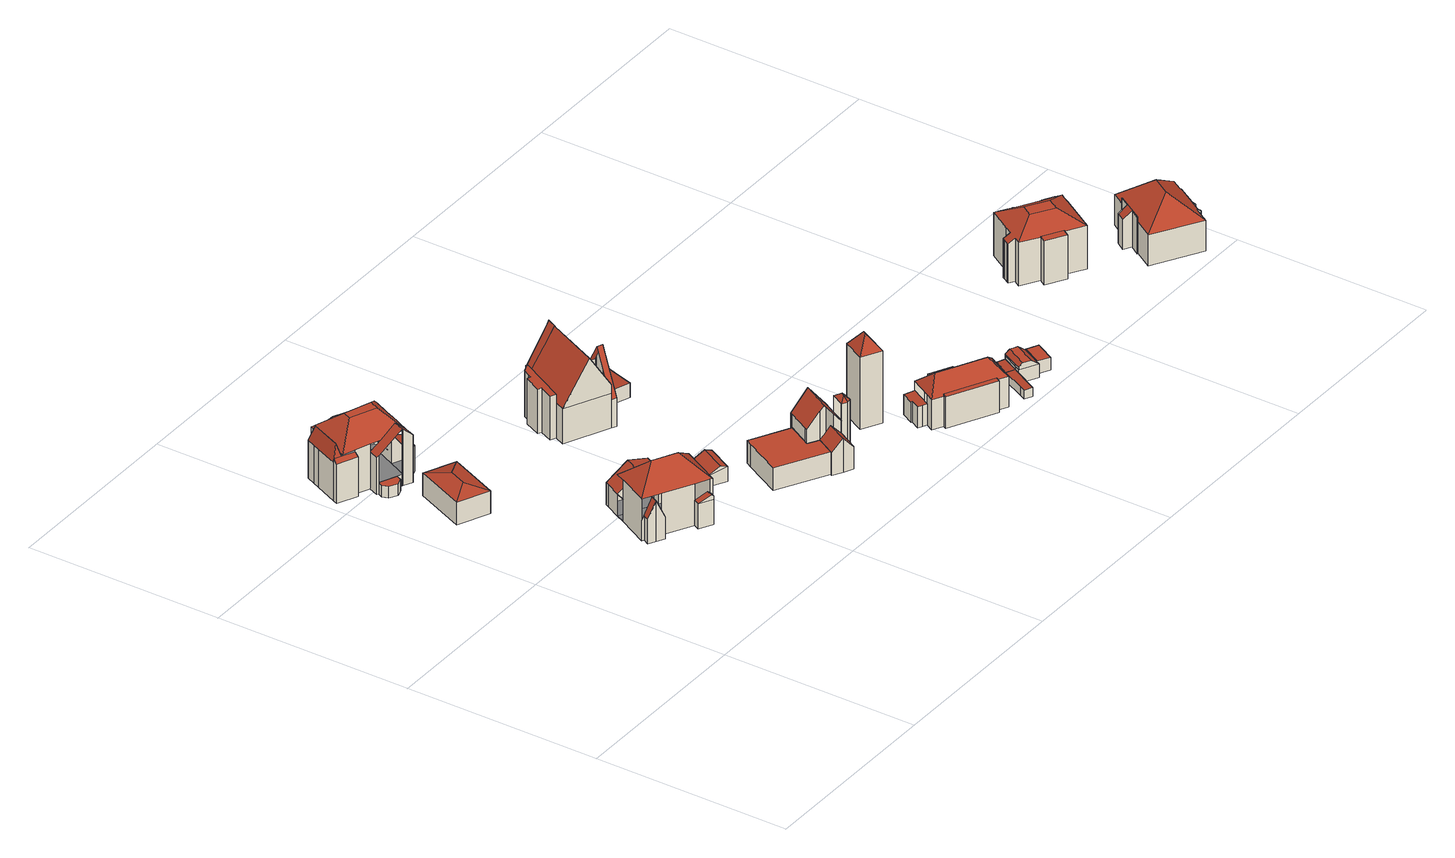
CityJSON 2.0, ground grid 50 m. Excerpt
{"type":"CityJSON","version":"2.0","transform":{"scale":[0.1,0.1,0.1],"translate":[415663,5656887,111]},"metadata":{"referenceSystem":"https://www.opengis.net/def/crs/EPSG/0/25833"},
"CityObjects":{
"building1":{"type":"Building","attributes":{"Dachtyp_tdc":"tdcHipRoof","Gemeindeschluessel":14612000,"Dachneigung":16.59,"QualitaetDacherkennung":90,"Geometrietyp2DReferenz":"3000","measuredHeight":7.23,"function":"31001_9998","roofType":"3200"},"geometry":[{"type":"Solid","lod":"2","boundaries":[[[[0,1,2,3]],[[1,4,5,2]],[[4,6,7,5]],[[6,0,3,7]],[[4,1,8]],[[0,6,9]],[[1,0,9,8]],[[6,4,8,9]],[[3,2,5,7]]]],"semantics":{"surfaces":[{"type":"WallSurface"},{"type":"RoofSurface"},{"type":"GroundSurface"}],"values":[[0,0,0,0,1,1,1,1,2]]}}]},
"building2":{"type":"Building","attributes":{"Gemeindeschluessel":14612000,"Geometrietyp2DReferenz":"3000","function":"31001_9998","roofType":"9999"},"children":["building2-1","building2-2","building2-3","building2-4","building2-5","building2-6","building2-7","building2-8"]},
"building2-1":{"type":"BuildingPart","attributes":{"Dachtyp_tdc":"tdcPolyFlatRoof","Dachneigung":29.53,"QualitaetDacherkennung":26,"Geometrietyp2DReferenz":"3000","measuredHeight":10.97,"roofType":"2100"},"parents":["building2"],"geometry":[{"type":"MultiSurface","lod":"2","boundaries":[[[10,11,12,13]],[[11,14,15,12]],[[14,16,17,18,15]],[[16,14,11,10,19]],[[13,12,15,18,20]]],"semantics":{"surfaces":[{"type":"WallSurface"},{"type":"RoofSurface"},{"type":"GroundSurface"}],"values":[0,0,0,1,2]}}]},
"building2-2":{"type":"BuildingPart","attributes":{"Dachtyp_tdc":"tdcFreeFormRoof","Dachneigung":73.78,"QualitaetDacherkennung":23,"Geometrietyp2DReferenz":"3000","measuredHeight":13.94,"roofType":"5000"},"parents":["building2"],"geometry":[{"type":"MultiSurface","lod":"2","boundaries":[[[21,22,23,17,24,25]],[[17,26,24]],[[26,27,25,24]],[[28,29,30,31,20,18]],[[17,23,28,18]],[[23,22,29,28]],[[22,21,30,29]],[[21,27,31,30]],[[27,21,25]]],"semantics":{"surfaces":[{"type":"RoofSurface"},{"type":"GroundSurface"},{"type":"WallSurface"}],"values":[0,0,0,1,2,2,2,2,0]}}]},
"building2-3":{"type":"BuildingPart","attributes":{"Dachtyp_tdc":"tdcPolyFlatRoof","Dachneigung":0,"QualitaetDacherkennung":57,"Geometrietyp2DReferenz":"3000","measuredHeight":4.11,"roofType":"1000"},"parents":["building2"],"geometry":[{"type":"MultiSurface","lod":"2","boundaries":[[[32,33,34,35]],[[33,36,37,34]],[[38,32,35,39]],[[38,36,33,32]],[[35,34,37,39]]],"semantics":{"surfaces":[{"type":"WallSurface"},{"type":"RoofSurface"},{"type":"GroundSurface"}],"values":[0,0,0,1,2]}}]},
"building2-4":{"type":"BuildingPart","attributes":{"Dachtyp_tdc":"tdcFreeFormRoof","Dachneigung":51.98,"QualitaetDacherkennung":13,"Geometrietyp2DReferenz":"3000","measuredHeight":11.12,"roofType":"5000"},"parents":["building2"],"geometry":[{"type":"MultiSurface","lod":"2","boundaries":[[[40,41,42,43]],[[41,44,38,39,42]],[[45,46,47,37,36]],[[46,48,49,47]],[[48,50,51,49]],[[50,52,53,51]],[[52,54,55,53]],[[54,56,57,55]],[[56,58,59,57]],[[58,60,61,59]],[[56,54,52,50,48,46,62]],[[46,45,44,41,63,62]],[[41,40,63]],[[40,64,65,60,58,56,62,63]],[[66,67,43,42,39,37,47,49,51,53,55,57,59,61]]],"semantics":{"surfaces":[{"type":"WallSurface"},{"type":"RoofSurface"},{"type":"GroundSurface"}],"values":[0,0,0,0,0,0,0,0,0,0,1,1,1,1,2]}}]},
"building2-5":{"type":"BuildingPart","attributes":{"Dachtyp_tdc":"tdcPolyFlatRoof","Dachneigung":18.07,"QualitaetDacherkennung":54,"Geometrietyp2DReferenz":"3000","measuredHeight":7.58,"roofType":"2100"},"parents":["building2"],"geometry":[{"type":"MultiSurface","lod":"2","boundaries":[[[68,69,70,71]],[[69,72,73,70]],[[74,75,76,77]],[[75,78,79,76]],[[78,80,81,79]],[[80,68,71,81]],[[80,78,75,74,82,72,69,68]],[[71,70,73,83,77,76,79,81]]],"semantics":{"surfaces":[{"type":"WallSurface"},{"type":"RoofSurface"},{"type":"GroundSurface"}],"values":[0,0,0,0,0,0,1,2]}}]},
"building2-6":{"type":"BuildingPart","attributes":{"Dachtyp_tdc":"tdcGableRoof","Dachneigung":39.46,"QualitaetDacherkennung":44,"Geometrietyp2DReferenz":"3000","measuredHeight":14.95,"roofType":"3100"},"parents":["building2"],"geometry":[{"type":"MultiSurface","lod":"2","boundaries":[[[84,85,86,73]],[[85,87,88,86]],[[87,89,90,91,88]],[[92,93,94]],[[92,95,96,93]],[[95,97,98,96]],[[84,73,72]],[[99,100,97,95,92,89]],[[89,87,85,84,101,99]],[[86,88,91,93,96,98,102,83,73]]],"semantics":{"surfaces":[{"type":"WallSurface"},{"type":"RoofSurface"},{"type":"GroundSurface"}],"values":[0,0,0,0,0,0,0,1,1,2]}}]},
"building2-7":{"type":"BuildingPart","attributes":{"Dachtyp_tdc":"tdcCutTentRoof","Dachneigung":38.43,"QualitaetDacherkennung":45,"Geometrietyp2DReferenz":"3000","measuredHeight":16.35,"roofType":"9999"},"parents":["building2"],"geometry":[{"type":"MultiSurface","lod":"2","boundaries":[[[103,104,105,31,27]],[[104,106,40,43,105]],[[107,108,76,61,60]],[[108,109,74,77,76]],[[110,111,10,13,98,97]],[[104,103,112,113,114]],[[115,106,104,114,116]],[[101,109,108,107,117,115,116,118]],[[112,111,110,100,119,101,118,113]],[[118,116,114,113]],[[20,31,105,43,67,66,61,76,77,83,102,98,13]]],"semantics":{"surfaces":[{"type":"WallSurface"},{"type":"RoofSurface"},{"type":"GroundSurface"}],"values":[0,0,0,0,0,1,1,1,1,1,2]}}]},
"building2-8":{"type":"BuildingPart","attributes":{"Dachtyp_tdc":"tdcPolyFlatRoof","Dachneigung":0,"QualitaetDacherkennung":0,"Geometrietyp2DReferenz":"3000","measuredHeight":3,"roofType":"9999"},"parents":["building2"],"geometry":[{"type":"MultiSurface","lod":"2","boundaries":[[[94,120,121,122,123,124,125,90]],[[125,124,126,88]],[[124,123,127,126]],[[123,122,128,127]],[[122,121,129,128]],[[121,120,130,129]],[[120,94,93,130]],[[88,126,127,128,129,130,93,91]],[[88,91,90,125]],[[91,93,94,90]]],"semantics":{"surfaces":[{"type":"RoofSurface"},{"type":"WallSurface"},{"type":"GroundSurface"},{"type":"ClosureSurface","isClosure":"1","QuelleClosure":"LoD1Solid"}],"values":[0,1,1,1,1,1,1,2,3,3]}}]},
"building3":{"type":"Building","attributes":{"Gemeindeschluessel":14612000,"Geometrietyp2DReferenz":"3000","function":"31001_9998","roofType":"9999"},"children":["building3-1","building3-2","building3-3","building3-4"]},
"building3-1":{"type":"BuildingPart","attributes":{"Dachtyp_tdc":"tdcGableRoof","Dachneigung":37.85,"QualitaetDacherkennung":12,"Geometrietyp2DReferenz":"3000","measuredHeight":9.94,"roofType":"3100"},"parents":["building3"],"geometry":[{"type":"MultiSurface","lod":"2","boundaries":[[[131,132,133,134]],[[132,135,136,133]],[[135,137,138,136]],[[137,139,140,138]],[[139,141,142,140]],[[141,143,144,142]],[[137,135,132,131,145,131,146]],[[146,143,141,139,137]],[[144,147,134,148,134,133,136,138,140,142]]],"semantics":{"surfaces":[{"type":"WallSurface"},{"type":"RoofSurface"},{"type":"GroundSurface"}],"values":[0,0,0,0,0,0,1,1,2]}}]},
"building3-2":{"type":"BuildingPart","attributes":{"Dachtyp_tdc":"tdcGableRoof","Dachneigung":23.21,"QualitaetDacherkennung":13,"Geometrietyp2DReferenz":"3000","measuredHeight":7.87,"roofType":"3100"},"parents":["building3"],"geometry":[{"type":"MultiSurface","lod":"2","boundaries":[[[149,150,151,152]],[[150,153,154,151]],[[153,155,156,154]],[[153,157,158,155]],[[159,158,157,160]],[[149,159,160,150]],[[150,160,157,153]],[[156,152,151,154]]],"semantics":{"surfaces":[{"type":"WallSurface"},{"type":"RoofSurface"},{"type":"GroundSurface"}],"values":[0,0,0,1,1,0,0,2]}}]},
"building3-3":{"type":"BuildingPart","attributes":{"Dachtyp_tdc":"tdcHipRoof","Dachneigung":41.45,"QualitaetDacherkennung":70,"Geometrietyp2DReferenz":"3000","measuredHeight":15.95,"roofType":"3200"},"parents":["building3"],"geometry":[{"type":"MultiSurface","lod":"2","boundaries":[[[161,156,155]],[[161,162,163,156]],[[162,164,163]],[[165,166,148,167,168]],[[166,145,148]],[[169,144,143]],[[169,170,171,144]],[[170,172,173,171]],[[172,174,175,173]],[[174,176,152,175]],[[176,159,149,152]],[[174,172,177]],[[178,166,165,179]],[[172,170,169,178,179,177]],[[165,162,161,176,174,177,179]],[[156,163,180,167,148,134,147,144,171,173,175,152]]],"semantics":{"surfaces":[{"type":"WallSurface"},{"type":"RoofSurface"},{"type":"GroundSurface"}],"values":[0,0,0,0,0,0,0,0,0,0,0,1,1,1,1,2]}}]},
"building3-4":{"type":"BuildingPart","attributes":{"Dachtyp_tdc":"tdcGableRoof","Dachneigung":64.98,"QualitaetDacherkennung":10,"Geometrietyp2DReferenz":"3000","measuredHeight":10.61,"roofType":"3100"},"parents":["building3"],"geometry":[{"type":"MultiSurface","lod":"2","boundaries":[[[181,182,164,183]],[[183,168,184,185,181]],[[167,180,163,186,187,188,189]],[[164,182,186,163]],[[182,181,187,186]],[[181,185,188,187]],[[185,184,189,188]],[[184,168,167,189]]],"semantics":{"surfaces":[{"type":"RoofSurface"},{"type":"GroundSurface"},{"type":"WallSurface"}],"values":[0,0,1,2,2,2,2,2]}}]},
"building4":{"type":"Building","attributes":{"Dachtyp_tdc":"tdcPolyFlatRoof","Gemeindeschluessel":14612000,"Dachneigung":0,"QualitaetDacherkennung":54,"Geometrietyp2DReferenz":"3000","measuredHeight":2.5,"function":"31001_9998","roofType":"1000"},"geometry":[{"type":"Solid","lod":"2","boundaries":[[[[190,191,192,193]],[[191,194,195,192]],[[194,196,197,195]],[[196,198,199,197]],[[198,200,201,199]],[[200,202,203,201]],[[202,204,205,203]],[[204,190,193,205]],[[204,202,200,198,196,194,191,190]],[[193,192,195,197,199,201,203,205]]]],"semantics":{"surfaces":[{"type":"WallSurface"},{"type":"RoofSurface"},{"type":"GroundSurface"}],"values":[[0,0,0,0,0,0,0,0,1,2]]}}]},
"building5":{"type":"Building","attributes":{"Dachtyp_tdc":"tdcGableRoof","Gemeindeschluessel":14612000,"Dachneigung":29.54,"QualitaetDacherkennung":59,"Geometrietyp2DReferenz":"3000","measuredHeight":4.58,"function":"31001_9998","roofType":"3100"},"geometry":[{"type":"Solid","lod":"2","boundaries":[[[[206,207,208,209]],[[207,210,211,208]],[[210,212,213,211]],[[212,206,209,213]],[[210,207,214]],[[206,212,215]],[[207,206,215,214]],[[212,210,214,215]],[[209,208,211,213]]]],"semantics":{"surfaces":[{"type":"WallSurface"},{"type":"RoofSurface"},{"type":"GroundSurface"}],"values":[[0,0,0,0,0,0,1,1,2]]}}]},
"building6":{"type":"Building","attributes":{"Dachtyp_tdc":"tdcPolyFlatRoof","Gemeindeschluessel":14612000,"Dachneigung":0,"QualitaetDacherkennung":66,"Geometrietyp2DReferenz":"3000","measuredHeight":5.94,"function":"31001_9998","roofType":"1000"},"geometry":[{"type":"Solid","lod":"2","boundaries":[[[[216,217,218,219]],[[217,220,221,218]],[[220,222,223,221]],[[222,224,225,223]],[[224,226,227,225]],[[226,228,229,227]],[[228,230,231,229]],[[230,216,219,231]],[[230,228,226,224,222,220,217,216]],[[219,218,221,223,225,227,229,231]]]],"semantics":{"surfaces":[{"type":"WallSurface"},{"type":"RoofSurface"},{"type":"GroundSurface"}],"values":[[0,0,0,0,0,0,0,0,1,2]]}}]},
"building7":{"type":"Building","attributes":{"Gemeindeschluessel":14612000,"Geometrietyp2DReferenz":"3000","function":"31001_9998","roofType":"9999"},"children":["building7-1","building7-2","building7-3","building7-4"]},
"building7-1":{"type":"BuildingPart","attributes":{"Dachtyp_tdc":"tdcPolyFlatRoof","Dachneigung":3.62,"QualitaetDacherkennung":33,"Geometrietyp2DReferenz":"3000","measuredHeight":12.14,"roofType":"2100"},"parents":["building7"],"geometry":[{"type":"MultiSurface","lod":"2","boundaries":[[[232,233,234,235,236]],[[237,238,239,240,241]],[[237,233,232,242,243,244,245,246,247,248,238]],[[239,249,250,251,252,253,254,255,236,235,240]],[[238,248,249,239]],[[248,247,250,249]],[[247,246,251,250]],[[246,245,252,251]],[[245,244,253,252]],[[244,243,254,253]],[[243,242,255,254]],[[242,232,236,255]]],"semantics":{"surfaces":[{"type":"WallSurface"},{"type":"RoofSurface"},{"type":"GroundSurface"}],"values":[0,0,1,2,0,0,0,0,0,0,0,0]}}]},
"building7-2":{"type":"BuildingPart","attributes":{"Dachtyp_tdc":"tdcGableRoof","Dachneigung":57.7,"QualitaetDacherkennung":47,"Geometrietyp2DReferenz":"3000","measuredHeight":19.97,"roofType":"3100"},"parents":["building7"],"geometry":[{"type":"MultiSurface","lod":"2","boundaries":[[[256,257,258,259,260]],[[257,241,240,258]],[[234,261,262,235]],[[263,264,265,266]],[[267,268,269,270,271,272,273,274]],[[234,241,257,274,273,275,276,277]],[[234,277,278,261]],[[263,279,271,270,264]],[[256,267,274,257]],[[265,280,259,258,240,235,262,281,266]]],"semantics":{"surfaces":[{"type":"WallSurface"},{"type":"RoofSurface"},{"type":"GroundSurface"}],"values":[0,0,0,0,1,1,0,0,0,2]}}]},
"building7-3":{"type":"BuildingPart","attributes":{"Dachtyp_tdc":"tdcGableRoof","Dachneigung":60.03,"QualitaetDacherkennung":64,"Geometrietyp2DReferenz":"3000","measuredHeight":20.23,"roofType":"3100"},"parents":["building7"],"geometry":[{"type":"MultiSurface","lod":"2","boundaries":[[[282,283,284,285]],[[283,286,287,284]],[[286,288,289,287]],[[288,279,263,266,289]],[[278,290,291,262,261]],[[290,282,285,291]],[[292,272,279,288,286]],[[286,283,282,290,278,276,292]],[[285,284,287,289,266,281,262,291]]],"semantics":{"surfaces":[{"type":"WallSurface"},{"type":"RoofSurface"},{"type":"GroundSurface"}],"values":[0,0,0,0,0,0,1,1,2]}}]},
"building7-4":{"type":"BuildingPart","attributes":{"Dachtyp_tdc":"tdcGableRoof","Dachneigung":60.18,"QualitaetDacherkennung":56,"Geometrietyp2DReferenz":"3000","measuredHeight":18,"roofType":"3100"},"parents":["building7"],"geometry":[{"type":"MultiSurface","lod":"2","boundaries":[[[293,294,295,265,264,270]],[[294,296,297,295]],[[296,298,299,297]],[[298,300,301,299]],[[300,260,259,301]],[[298,296,294,293,302]],[[302,268,303,260,300,298]],[[280,265,295,297,299,301,259]]],"semantics":{"surfaces":[{"type":"WallSurface"},{"type":"RoofSurface"},{"type":"GroundSurface"}],"values":[0,0,0,0,0,1,1,2]}}]},
"building8":{"type":"Building","attributes":{"Gemeindeschluessel":14612000,"Geometrietyp2DReferenz":"3000","function":"31001_9998","roofType":"9999"},"children":["building8-1","building8-2","building8-3"]},
"building8-1":{"type":"BuildingPart","attributes":{"Dachtyp_tdc":"tdcFreeFormRoof","Dachneigung":45.52,"QualitaetDacherkennung":41,"Geometrietyp2DReferenz":"3000","measuredHeight":14.91,"roofType":"5000"},"parents":["building8"],"geometry":[{"type":"MultiSurface","lod":"2","boundaries":[[[304,305,306,307]],[[305,308,309,306]],[[308,310,311,309]],[[310,312,313,314,311]],[[315,304,307,316,317]],[[318,310,319]],[[320,319,310,308]],[[321,320,308,305]],[[322,321,305,304]],[[322,304,315]],[[315,312,318,319,320,321,322]],[[310,318,312]],[[307,306,309,311,314,316]]],"semantics":{"surfaces":[{"type":"WallSurface"},{"type":"RoofSurface"},{"type":"GroundSurface"}],"values":[0,0,0,0,0,1,1,1,1,1,1,0,2]}}]},
"building8-2":{"type":"BuildingPart","attributes":{"Dachtyp_tdc":"tdcGableRoof","Dachneigung":47.42,"QualitaetDacherkennung":71,"Geometrietyp2DReferenz":"3000","measuredHeight":8.93,"roofType":"3100"},"parents":["building8"],"geometry":[{"type":"MultiSurface","lod":"2","boundaries":[[[323,324,325,326]],[[324,230,231,325]],[[230,228,229,231]],[[327,328,329,330]],[[328,323,326,329]],[[331,332,228,230,324,323]],[[323,328,327,331]],[[326,325,231,229,333,334,330,329]]],"semantics":{"surfaces":[{"type":"WallSurface"},{"type":"RoofSurface"},{"type":"GroundSurface"}],"values":[0,0,0,0,0,1,1,2]}}]},
"building8-3":{"type":"BuildingPart","attributes":{"Dachtyp_tdc":"tdcGableRoof","Dachneigung":50.79,"QualitaetDacherkennung":34,"Geometrietyp2DReferenz":"3000","measuredHeight":14.73,"roofType":"3100"},"parents":["building8"],"geometry":[{"type":"MultiSurface","lod":"2","boundaries":[[[313,335,327,330,314]],[[336,229,228]],[[336,337,227,229]],[[337,338,225,227]],[[338,339,223,225]],[[339,340,341,223]],[[340,342,343,341]],[[342,344,345,343]],[[344,317,316,345]],[[342,340,339,338,337,336,346]],[[346,335,313,317,344,342]],[[314,330,334,333,229,227,225,223,341,343,345,316]]],"semantics":{"surfaces":[{"type":"WallSurface"},{"type":"RoofSurface"},{"type":"GroundSurface"}],"values":[0,0,0,0,0,0,0,0,0,1,1,2]}}]},
"building9":{"type":"Building","attributes":{"Dachtyp_tdc":"tdcFreeFormRoof","Gemeindeschluessel":14612000,"Dachneigung":70.36,"QualitaetDacherkennung":13,"Geometrietyp2DReferenz":"3000","measuredHeight":11.07,"function":"31001_9998","roofType":"5000"},"geometry":[{"type":"Solid","lod":"2","boundaries":[[[[347,348,349,350]],[[348,351,352,349]],[[351,353,354,352]],[[353,355,356,354]],[[355,357,358,356]],[[357,359,360,358]],[[359,361,362,360]],[[361,363,364,362]],[[363,347,350,364]],[[365,366,355,367,368]],[[365,368,369,370,371,372]],[[366,373,374,357,355]],[[357,374,359]],[[359,374,373,361]],[[361,373,366,365,372,363]],[[363,372,371,347]],[[347,371,370,348]],[[348,370,369,351]],[[351,369,368,367,353]],[[353,367,355]],[[350,349,352,354,356,358,360,362,364]]]],"semantics":{"surfaces":[{"type":"WallSurface"},{"type":"RoofSurface"},{"type":"GroundSurface"}],"values":[[0,0,0,0,0,0,0,0,0,1,1,1,0,0,0,0,0,0,0,0,2]]}}]},
"building10":{"type":"Building","attributes":{"Dachtyp_tdc":"tdcPolyFlatRoof","Gemeindeschluessel":14612000,"Dachneigung":4.77,"QualitaetDacherkennung":59,"Geometrietyp2DReferenz":"3000","measuredHeight":3.67,"function":"31001_9998","roofType":"2100"},"geometry":[{"type":"Solid","lod":"2","boundaries":[[[[375,376,377,378]],[[376,379,380,377]],[[379,381,382,380]],[[381,383,384,382]],[[383,375,378,384]],[[383,381,379,376,375]],[[378,377,380,382,384]]]],"semantics":{"surfaces":[{"type":"WallSurface"},{"type":"RoofSurface"},{"type":"GroundSurface"}],"values":[[0,0,0,0,0,1,2]]}}]},
"building11":{"type":"Building","attributes":{"Dachtyp_tdc":"tdcFreeFormRoof","Gemeindeschluessel":14612000,"Dachneigung":55.05,"QualitaetDacherkennung":4,"Geometrietyp2DReferenz":"3000","measuredHeight":22.7,"function":"31001_9998","roofType":"5000"},"geometry":[{"type":"Solid","lod":"2","boundaries":[[[[385,386,387,388]],[[386,389,390,387]],[[391,386,385]],[[392,391,385,393]],[[392,393,389]],[[391,392,389,386]],[[390,394,388,387]],[[389,393,394,390]],[[393,385,388,394]]]],"semantics":{"surfaces":[{"type":"WallSurface"},{"type":"RoofSurface"},{"type":"GroundSurface"}],"values":[[0,0,1,1,1,1,2,0,0]]}}]},
"building12":{"type":"Building","attributes":{"Gemeindeschluessel":14612000,"Geometrietyp2DReferenz":"3000","function":"31001_9998","roofType":"9999"},"children":["building12-1","building12-2","building12-3","building12-4"]},
"building12-1":{"type":"BuildingPart","attributes":{"Dachtyp_tdc":"tdcPolyFlatRoof","Dachneigung":22.97,"QualitaetDacherkennung":23,"Geometrietyp2DReferenz":"3000","measuredHeight":8.46,"roofType":"2100"},"parents":["building12"],"geometry":[{"type":"MultiSurface","lod":"2","boundaries":[[[395,396,397,398,399]],[[396,400,401,397]],[[400,402,403,404,401]],[[402,400,396,395]],[[398,397,401,404]]],"semantics":{"surfaces":[{"type":"WallSurface"},{"type":"RoofSurface"},{"type":"GroundSurface"}],"values":[0,0,0,1,2]}}]},
"building12-2":{"type":"BuildingPart","attributes":{"Dachtyp_tdc":"tdcPolyFlatRoof","Dachneigung":6.49,"QualitaetDacherkennung":67,"Geometrietyp2DReferenz":"3000","measuredHeight":5.64,"roofType":"2100"},"parents":["building12"],"geometry":[{"type":"MultiSurface","lod":"2","boundaries":[[[405,406,407,408]],[[406,409,410,407]],[[409,411,412,410]],[[411,413,414,412]],[[413,415,416,414]],[[415,417,418,416]],[[417,415,413,411,409,406,405]],[[407,410,412,414,416,418,408]]],"semantics":{"surfaces":[{"type":"WallSurface"},{"type":"RoofSurface"},{"type":"GroundSurface"}],"values":[0,0,0,0,0,0,1,2]}}]},
"building12-3":{"type":"BuildingPart","attributes":{"Dachtyp_tdc":"tdcPolyFlatRoof","Dachneigung":11.97,"QualitaetDacherkennung":53,"Geometrietyp2DReferenz":"3000","measuredHeight":8.54,"roofType":"2100"},"parents":["building12"],"geometry":[{"type":"MultiSurface","lod":"2","boundaries":[[[419,420,421]],[[419,422,423,420]],[[422,424,425,423]],[[424,426,427,425]],[[426,428,427]],[[426,424,422,419]],[[420,423,425,427]]],"semantics":{"surfaces":[{"type":"WallSurface"},{"type":"RoofSurface"},{"type":"GroundSurface"}],"values":[0,0,0,0,0,1,2]}}]},
"building12-4":{"type":"BuildingPart","attributes":{"Dachtyp_tdc":"tdcHipRoof","Dachneigung":39.45,"QualitaetDacherkennung":77,"Geometrietyp2DReferenz":"3000","measuredHeight":11.51,"roofType":"3200"},"parents":["building12"],"geometry":[{"type":"MultiSurface","lod":"2","boundaries":[[[428,429,427]],[[429,430,431,427]],[[430,432,408,431]],[[432,433,405,408]],[[434,435,436,418,417]],[[435,437,438,436]],[[437,399,398,438]],[[403,439,440,404]],[[439,441,442,440]],[[441,443,444,442]],[[443,445,446,444]],[[445,421,420,446]],[[445,443,447]],[[434,433,432,430,448]],[[443,441,439,403,399,437,435,434,448,447]],[[430,429,428,421,445,447,448]],[[427,431,408,418,436,438,398,404,440,442,444,446,420]]],"semantics":{"surfaces":[{"type":"WallSurface"},{"type":"RoofSurface"},{"type":"GroundSurface"}],"values":[0,0,0,0,0,0,0,0,0,0,0,0,1,1,1,1,2]}}]},
"building13":{"type":"Building","attributes":{"Dachtyp_tdc":"tdcPolyFlatRoof","Gemeindeschluessel":14612000,"Dachneigung":2.66,"QualitaetDacherkennung":68,"Geometrietyp2DReferenz":"3000","measuredHeight":2.36,"function":"31001_9998","roofType":"2100"},"geometry":[{"type":"Solid","lod":"2","boundaries":[[[[449,450,451,452]],[[450,453,454,451]],[[453,455,456,454]],[[455,457,458,456]],[[457,459,460,458]],[[459,449,452,460]],[[459,457,455,453,450,449]],[[452,451,454,456,458,460]]]],"semantics":{"surfaces":[{"type":"WallSurface"},{"type":"RoofSurface"},{"type":"GroundSurface"}],"values":[[0,0,0,0,0,0,1,2]]}}]},
"building14":{"type":"Building","attributes":{"Dachtyp_tdc":"tdcPolyFlatRoof","Gemeindeschluessel":14612000,"Dachneigung":2.58,"QualitaetDacherkennung":55,"Geometrietyp2DReferenz":"3000","measuredHeight":2.74,"function":"31001_9998","roofType":"2100"},"geometry":[{"type":"Solid","lod":"2","boundaries":[[[[461,462,463,464]],[[462,457,465,463]],[[457,455,466,465]],[[455,461,464,466]],[[455,457,462,461]],[[464,463,465,466]]]],"semantics":{"surfaces":[{"type":"WallSurface"},{"type":"RoofSurface"},{"type":"GroundSurface"}],"values":[[0,0,0,0,1,2]]}}]},
"building15":{"type":"Building","attributes":{"Dachtyp_tdc":"tdcFreeFormRoof","Gemeindeschluessel":14612000,"Dachneigung":36.43,"QualitaetDacherkennung":76,"Geometrietyp2DReferenz":"3000","measuredHeight":5.11,"function":"31001_9998","roofType":"5000"},"geometry":[{"type":"Solid","lod":"2","boundaries":[[[[467,468,463,465]],[[468,469,470,463]],[[469,471,472,470]],[[471,473,474,472]],[[473,475,476,474]],[[475,477,478,476]],[[477,479,480,478]],[[479,467,465,480]],[[473,481,482,477,475]],[[483,484,485,486,487]],[[488,483,487,482,481]],[[469,488,481,471]],[[468,484,483,488,469]],[[479,486,485,467]],[[477,482,487,486,479]],[[467,485,484,468]],[[471,481,473]],[[465,463,470,472,474,476,478,480]]]],"semantics":{"surfaces":[{"type":"WallSurface"},{"type":"RoofSurface"},{"type":"GroundSurface"}],"values":[[0,0,0,0,0,0,0,0,1,1,1,0,0,0,0,0,0,2]]}}]},
"building16":{"type":"Building","attributes":{"Dachtyp_tdc":"tdcPolyFlatRoof","Gemeindeschluessel":14612000,"Dachneigung":0,"QualitaetDacherkennung":64,"Geometrietyp2DReferenz":"3000","measuredHeight":3.3,"function":"31001_9998","roofType":"1000"},"geometry":[{"type":"Solid","lod":"2","boundaries":[[[[489,490,491,492,493,494]],[[495,496,490,489]],[[496,497,491,490]],[[497,498,492,491]],[[498,499,493,492]],[[499,500,494,493]],[[500,495,489,494]],[[500,499,498,497,496,495]]]],"semantics":{"surfaces":[{"type":"GroundSurface"},{"type":"WallSurface"},{"type":"RoofSurface"}],"values":[[0,1,1,1,1,1,1,2]]}}]},
"building17":{"type":"Building","attributes":{"name":"Hochschule für Kirchenmusik Dresden","Gemeindeschluessel":14612000,"Geometrietyp2DReferenz":"3000","function":"31001_3023","roofType":"9999"},"children":["building17-1","building17-2","building17-3"]},
"building17-1":{"type":"BuildingPart","attributes":{"Dachtyp_tdc":"tdcCutTentRoof","Dachneigung":31.36,"QualitaetDacherkennung":81,"Geometrietyp2DReferenz":"3000","measuredHeight":14.36,"roofType":"9999"},"parents":["building17"],"geometry":[{"type":"MultiSurface","lod":"2","boundaries":[[[501,502,503,504]],[[502,505,506,503]],[[505,507,508,506]],[[507,509,510,508]],[[509,511,512,510]],[[511,513,514,512]],[[513,515,516,514]],[[515,517,518,516]],[[517,519,520,518]],[[519,521,522,520]],[[521,523,524,522]],[[523,525,526,524]],[[525,527,528,526]],[[527,529,530,528]],[[529,531,530]],[[532,533,534]],[[532,535,536,533]],[[535,537,538,536]],[[537,539,540,538]],[[539,541,542,540]],[[541,543,544,542]],[[543,545,546,544]],[[545,547,548,546]],[[547,549,550,548]],[[549,551,552,550]],[[519,517,515,513,511,509,507,505,502,553,554]],[[543,541,539,537,535,532,529,527,525,523,521,519,554,555]],[[549,547,545,543,555,556]],[[502,501,551,549,556,553]],[[556,555,554,553]],[[504,503,506,508,510,512,514,516,518,520,522,524,526,528,530,533,536,538,540,542,544,546,548,550,552]]],"semantics":{"surfaces":[{"type":"WallSurface"},{"type":"RoofSurface"},{"type":"GroundSurface"}],"values":[0,0,0,0,0,0,0,0,0,0,0,0,0,0,0,0,0,0,0,0,0,0,0,0,0,1,1,1,1,1,2]}}]},
"building17-2":{"type":"BuildingPart","attributes":{"Dachtyp_tdc":"tdcPolyFlatRoof","Dachneigung":0,"QualitaetDacherkennung":69,"Geometrietyp2DReferenz":"3000","measuredHeight":11.5,"roofType":"1000"},"parents":["building17"],"geometry":[{"type":"MultiSurface","lod":"2","boundaries":[[[557,552,551]],[[557,558,559,552]],[[558,560,561,559]],[[560,562,501,504,561]],[[560,558,557,562]],[[504,552,559,561]]],"semantics":{"surfaces":[{"type":"WallSurface"},{"type":"RoofSurface"},{"type":"GroundSurface"}],"values":[0,0,0,0,1,2]}}]},
"building17-3":{"type":"BuildingPart","attributes":{"Dachtyp_tdc":"tdcPolyFlatRoof","Dachneigung":0,"QualitaetDacherkennung":39,"Geometrietyp2DReferenz":"3000","measuredHeight":5.63,"roofType":"1000"},"parents":["building17"],"geometry":[{"type":"MultiSurface","lod":"2","boundaries":[[[563,564,565,566]],[[564,567,568,565]],[[567,569,570,568]],[[569,571,572,570]],[[571,534,533,572]],[[531,563,566,530]],[[531,534,571,569,567,564,563]],[[566,565,568,570,572,533,530]]],"semantics":{"surfaces":[{"type":"WallSurface"},{"type":"RoofSurface"},{"type":"GroundSurface"}],"values":[0,0,0,0,0,0,1,2]}}]},
"building18":{"type":"Building","attributes":{"name":"Hochschule für Kirchenmusik Dresden","Gemeindeschluessel":14612000,"Geometrietyp2DReferenz":"3000","function":"31001_3023","roofType":"9999"},"children":["building18-1","building18-2"]},
"building18-1":{"type":"BuildingPart","attributes":{"Dachtyp_tdc":"tdcHipRoof","Dachneigung":39.89,"QualitaetDacherkennung":28,"Geometrietyp2DReferenz":"3000","measuredHeight":13.6,"roofType":"3200"},"parents":["building18"],"geometry":[{"type":"MultiSurface","lod":"2","boundaries":[[[573,574,575,576]],[[574,577,578,575]],[[577,579,580,578]],[[579,581,582,580]],[[581,583,584,582]],[[583,585,586,584]],[[585,587,588,586]],[[587,589,590,588]],[[589,591,592,590]],[[591,593,594,592]],[[593,595,596,594]],[[595,597,598,596]],[[597,599,600,598]],[[599,601,602,600]],[[601,603,604,602]],[[603,605,606,604]],[[605,607,608,606]],[[607,609,610,608]],[[609,611,612,610]],[[611,613,614,612]],[[613,615,616,614]],[[611,609,617]],[[587,585,583,581,579,577,618]],[[609,607,605,603,601,599,597,595,593,591,589,587,618,617]],[[577,574,573,615,613,611,617,618]],[[576,575,578,580,582,584,586,588,590,592,594,596,598,600,602,604,606,608,610,612,614,616]]],"semantics":{"surfaces":[{"type":"WallSurface"},{"type":"RoofSurface"},{"type":"GroundSurface"}],"values":[0,0,0,0,0,0,0,0,0,0,0,0,0,0,0,0,0,0,0,0,0,1,1,1,1,2]}}]},
"building18-2":{"type":"BuildingPart","attributes":{"Dachtyp_tdc":"tdcPolyFlatRoof","Dachneigung":38.48,"QualitaetDacherkennung":28,"Geometrietyp2DReferenz":"3000","measuredHeight":9.6,"roofType":"2100"},"parents":["building18"],"geometry":[{"type":"MultiSurface","lod":"2","boundaries":[[[619,620,621,616,615]],[[620,622,623,621]],[[622,624,625,623]],[[624,626,627,625]],[[626,628,629,627]],[[628,630,575,629]],[[630,631,573,576,575]],[[630,628,626,624,622,620,619,631]],[[576,616,621,623,625,627,629,575]]],"semantics":{"surfaces":[{"type":"WallSurface"},{"type":"RoofSurface"},{"type":"GroundSurface"}],"values":[0,0,0,0,0,0,0,1,2]}}]}
},
"vertices":[
[91,769,68],[147,897,68],[147,897,9],[91,769,9],[227,861,68],[227,861,9],[171,734,68],[171,734,9],[168,835,81],[149,791,81],
[65,1020,123],[60,1008,116],[60,1008,13],[65,1020,13],[10,1031,116],[10,1031,13],[15,1043,123],[15,1043,113],[15,1043,13],[36,1033,123],[36,1033,13],
[59,1140,113],[49,1117,113],[41,1100,113],[30,1048,153],[65,1125,152],[36,1033,113],[80,1130,113],[41,1100,13],[49,1117,13],[59,1140,13],[80,1130,13],
[191,1148,55],[254,1119,55],[254,1119,13],[191,1148,13],[247,1103,55],[247,1103,13],[184,1132,55],[184,1132,13],
[138,1133,113],[146,1149,113],[146,1149,13],[138,1133,13],[184,1132,113],[247,1103,113],[246,1103,113],[246,1103,13],[245,1100,113],[245,1100,13],[252,1098,104],[252,1098,13],[257,1083,90],[257,1083,13],[252,1073,91],[252,1073,13],[245,1071,98],[245,1071,13],[242,1070,96],[242,1070,13],[235,1074,96],[235,1074,13],[234,1099,125],[151,1137,125],[239,1087,113],[234,1074,96],[234,1074,13],[239,1087,13],
[201,958,83],[185,966,89],[185,966,13],[201,958,13],[179,952,89],[179,952,13],[210,1022,89],[210,1021,89],[210,1021,13],[210,1022,13],[235,1010,80],[235,1010,13],[213,962,80],[213,962,13],[184,965,89],[184,965,13],
[179,952,137],[173,940,137],[173,940,13],[151,951,160],[151,951,13],[148,952,163],[148,952,43],[148,952,13],[93,977,113],[93,977,13],[93,977,43],[89,979,109],[89,979,13],[100,1004,109],[100,1004,13],[159,977,163],[125,992,132],[184,965,137],[159,977,13],
[80,1130,125],[91,1154,125],[91,1154,13],[138,1133,129],[235,1074,136],[210,1021,136],[210,1022,137],[100,1004,130],[65,1020,127],[36,1033,125],[105,1063,174],[113,1081,174],[239,1087,137],[179,1054,177],[234,1074,137],[168,1031,177],[159,977,135],
[88,965,43],[92,949,43],[112,938,43],[130,944,43],[136,957,43],[151,951,43],[136,957,13],[130,944,13],[112,938,13],[92,949,13],[88,965,13],
[325,503,62],[344,539,62],[344,539,4],[325,503,4],[349,549,62],[349,549,4],[397,524,104],[397,524,4],[440,501,94],[440,501,4],[426,475,94],[426,475,4],[416,455,94],[416,455,4],[313,480,62],[372,478,104],[372,478,4],[313,480,4],
[423,324,69],[415,309,69],[415,309,4],[423,324,4],[381,328,69],[381,328,4],[388,342,69],[388,342,4],[410,312,83],[417,327,83],[423,324,78],[415,309,78],
[388,342,113],[316,380,113],[316,380,4],[316,380,61],[273,403,113],[313,480,113],[273,403,4],[273,403,56],[416,455,112],[441,442,112],[441,442,4],[482,421,112],[482,421,4],[429,321,113],[429,321,4],[423,324,113],[407,398,164],[325,503,113],[349,428,164],[296,391,4],
[288,376,110],[308,365,61],[296,391,110],[278,400,67],[270,386,67],[308,365,4],[288,376,4],[270,386,4],[278,400,4],
[239,1008,39],[235,1010,39],[235,1010,14],[239,1008,14],[210,1021,39],[210,1021,14],[235,1074,39],[235,1074,14],[242,1070,39],[242,1070,14],[252,1073,39],[252,1073,14],[266,1067,39],[266,1067,14],[257,1049,39],[257,1049,14],
[597,438,52],[563,373,52],[563,373,13],[597,438,13],[520,396,41],[520,396,13],[554,461,41],[554,461,13],[548,381,59],[582,446,59],
[595,274,67],[645,367,67],[645,367,8],[595,274,8],[654,383,67],[654,383,8],[751,330,67],[751,330,8],[720,274,67],[720,274,8],[717,268,67],[717,268,8],[744,252,67],[744,252,8],[719,206,67],[719,206,8],
[550,897,130],[554,895,130],[554,895,99],[554,895,8],[550,897,8],[502,785,122],[488,791,122],[488,791,8],[502,785,8],[502,785,99],[548,895,130],[534,889,129],[526,873,128],[522,865,127],[513,869,127],[494,828,124],[503,823,124],[503,823,8],[494,828,8],[513,869,8],[522,865,8],[526,873,8],[534,889,8],[548,895,8],
[602,707,99],[491,760,99],[491,760,8],[602,707,8],[602,707,82],[563,890,99],[563,890,8],[666,842,99],[642,791,99],[642,791,8],[666,842,8],[602,707,122],[612,728,122],[628,762,122],[642,791,122],[666,842,122],[620,863,202],[616,865,208],[553,730,208],[615,866,206],[590,878,161],[563,890,115],[563,890,111],[666,842,113],[628,762,8],[615,866,8],
[574,912,111],[622,890,203],[622,890,8],[574,912,8],[626,888,211],[626,888,8],[676,864,113],[676,864,8],[572,909,111],[572,909,8],[615,866,211],
[642,791,132],[654,785,132],[654,785,8],[652,780,143],[652,780,8],[641,756,188],[641,756,8],[615,701,82],[615,701,8],[628,762,188],[607,716,99],
[822,249,145],[825,238,145],[825,238,8],[822,249,8],[816,221,145],[816,221,8],[805,219,145],[805,219,8],[792,227,145],[792,227,101],[792,227,8],[811,260,145],[811,260,8],[811,260,100],[792,226,145],[807,231,156],[808,232,157],[813,240,157],[813,243,155],
[741,188,97],[716,201,67],[716,201,8],[741,188,8],[792,226,68],[764,176,68],[764,176,8],[792,226,8],[768,239,97],[753,247,78],[753,247,8],[768,239,8],
[792,226,101],[744,252,142],[717,268,102],[720,274,102],[751,330,102],[754,336,102],[754,336,8],[791,316,155],[791,316,8],[830,295,100],[830,295,8],[753,247,155],
[622,890,31],[634,917,31],[634,917,7],[622,890,7],[714,880,31],[714,880,7],[676,800,31],[676,800,7],[664,774,31],[664,774,7],[652,780,31],[652,780,7],[654,785,31],[654,785,7],[642,791,31],[642,791,7],[676,864,31],[676,864,7],[673,858,117],[652,812,112],[676,800,34],[714,879,44],[714,880,44],[634,917,44],[622,890,104],[676,864,104],[642,791,49],[654,785,49],
[664,774,38],[676,800,35],[676,800,1],[664,774,1],[714,880,28],[714,880,1],[779,855,28],[779,855,1],[736,748,38],[736,748,1],
[933,309,196],[982,283,196],[982,283,8],[933,309,8],[952,227,196],[952,227,8],[944,272,235],[940,265,235],[903,253,196],[903,253,8],
[1058,171,98],[1064,183,92],[1064,183,13],[1058,171,13],[1058,171,93],[1118,154,92],[1118,154,13],[1112,143,98],[1112,143,93],[1112,143,13],
[993,137,69],[984,142,68],[984,142,13],[993,137,13],[973,148,67],[973,148,13],[985,171,67],[985,171,13],[982,172,66],[982,172,13],[999,203,66],[999,203,13],[1022,190,69],[1022,190,13],
[1127,44,98],[1127,44,13],[1127,44,93],[1123,35,96],[1123,35,13],[1005,96,96],[1005,96,13],[1009,104,98],[1009,104,13],[1009,104,93],
[1009,104,92],[982,118,92],[982,118,13],[993,137,92],[993,137,93],[1022,190,93],[1042,178,94],[1042,178,13],[1058,170,94],[1058,170,13],[1112,142,94],[1112,142,13],[1129,134,94],[1129,134,13],[1191,101,94],[1191,101,13],[1154,30,93],[1154,30,13],[1147,81,128],[1029,142,128],
[1215,9,38],[1197,19,37],[1197,19,14],[1215,9,14],[1204,33,37],[1204,33,14],[1234,92,37],[1234,92,14],[1254,81,38],[1254,81,14],[1246,67,38],[1246,67,14],
[1257,132,37],[1276,122,38],[1276,122,10],[1257,132,10],[1254,81,10],[1234,92,10],
[1254,81,46],[1276,122,46],[1294,112,46],[1294,112,10],[1303,108,46],[1303,108,10],[1321,99,46],[1321,99,10],[1295,51,46],[1295,51,10],[1291,43,46],[1291,43,10],[1246,67,46],[1246,67,10],[1303,108,61],[1273,52,61],[1286,117,61],[1276,122,51],[1254,81,52],[1246,67,52],[1256,62,61],[1294,112,61],
[1324,35,15],[1295,51,15],[1321,99,15],[1351,84,15],[1343,70,15],[1325,37,15],[1324,35,48],[1295,51,48],[1321,99,48],[1351,84,48],[1343,70,48],[1325,37,48],
[1599,247,135],[1554,275,135],[1554,275,22],[1599,247,22],[1564,291,135],[1564,291,22],[1550,300,124],[1550,300,22],[1552,304,124],[1552,304,22],[1560,316,124],[1560,316,22],[1563,322,124],[1563,322,22],[1577,313,135],[1577,313,22],[1588,331,135],[1588,331,22],[1623,388,135],[1623,388,22],[1636,380,135],[1636,380,22],[1639,385,131],[1639,385,22],[1666,369,131],[1666,369,22],[1663,364,135],[1663,364,22],[1670,359,135],[1670,359,22],[1670,359,78],[1718,330,135],[1718,330,22],[1718,330,78],[1724,326,135],[1724,326,22],[1727,331,132],[1727,331,22],[1754,315,132],[1754,315,22],[1751,310,136],[1751,310,22],[1763,302,136],[1763,302,22],[1757,292,136],[1757,292,22],[1749,278,136],[1749,278,22],[1694,189,136],[1694,189,22],[1647,218,135],[1647,218,22],[1623,292,165],[1640,320,165],[1695,287,165],[1677,258,165],
[1647,218,137],[1637,202,137],[1637,202,22],[1589,231,137],[1589,231,22],[1599,247,137],
[1675,367,78],[1692,372,78],[1692,372,22],[1675,367,22],[1713,362,78],[1713,362,22],[1717,355,78],[1717,355,22],[1723,338,78],[1723,338,22],
[1845,199,107],[1845,200,107],[1845,200,27],[1845,199,27],[1866,233,107],[1866,233,27],[1903,209,107],[1903,209,27],[1907,215,100],[1907,215,27],[1957,183,99],[1957,183,27],[1953,177,106],[1953,177,27],[1985,157,105],[1985,157,27],[1969,131,105],[1969,131,27],[1973,129,101],[1973,129,27],[1944,81,101],[1944,81,27],[1949,77,96],[1949,77,27],[1947,73,96],[1947,73,27],[1941,77,101],[1941,77,27],[1927,55,101],[1927,55,27],[1932,52,97],[1932,52,27],[1930,48,97],[1930,48,27],[1921,54,105],[1921,54,27],[1893,10,106],[1893,10,27],[1772,81,108],[1772,81,27],[1801,127,108],[1801,127,27],[1800,127,108],[1800,127,27],[1867,97,163],[1896,143,163],
[1800,127,123],[1799,128,122],[1799,128,27],[1815,152,122],[1815,152,27],[1796,164,104],[1796,164,27],[1811,186,104],[1811,186,27],[1829,175,121],[1829,175,27],[1845,200,121],[1845,199,122]
]}
